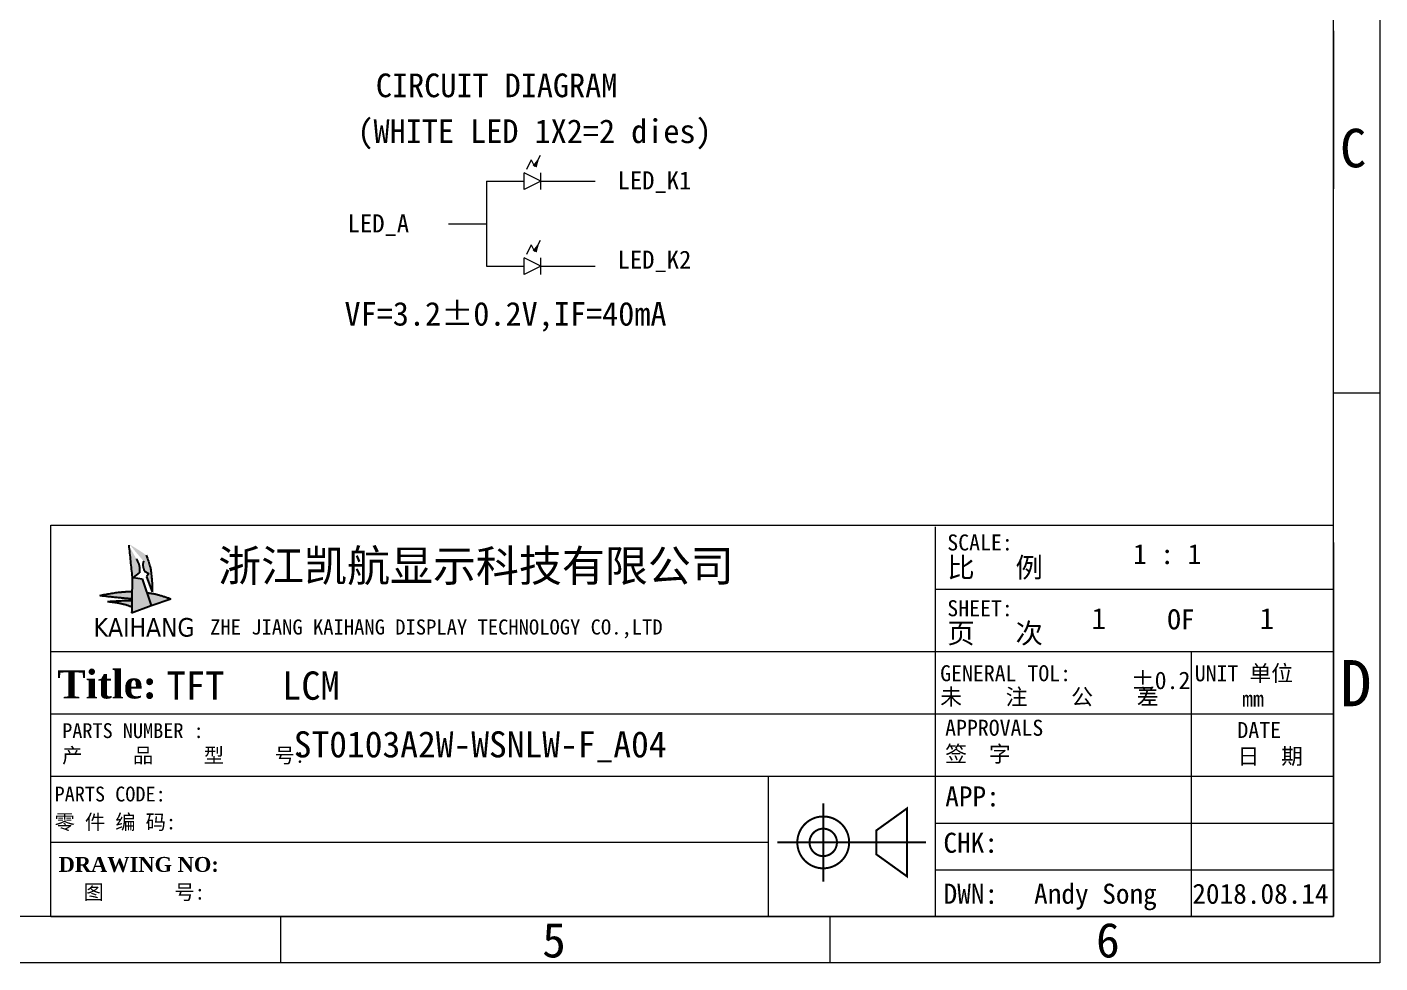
# Model space of a CAD drawing. Header units: millimetres. Extents: x 0 to 181, y 0 to 125.
# Drawn here: x 106.8 to 181.1, y 0 to 51.4 of the extents above; entities that cross this region are included whole.
import ezdxf

# ---------------------------------------------------------------- set-up
doc = ezdxf.new("R2010")
doc.units = ezdxf.units.MM
doc.linetypes.add('C_SOLID_M', pattern=[0])
doc.linetypes.add('CENTER2', pattern=[28.575, 19.05, -3.175, 3.175, -3.175])
for name, color, linetype in [('BL', 7, 'Continuous'), ('CEN', 6, 'CENTER2'), ('DIM', 5, 'Continuous')]:
    doc.layers.add(name, color=color, linetype=linetype)
doc.styles.add('宋体', font='')
doc.styles.get('宋体').set_extended_font_data('SimSun')

msp = doc.modelspace()

# ---------------------------------------------------------------- hatches: boundary and pattern name
at = {"layer": 'CEN'}
h = msp.add_hatch(color=5, dxfattribs=at)
edge = h.paths.add_edge_path()
edge.add_line((113.1767, 21.0766), (112.6855, 21.1585))
edge.add_line((112.6855, 21.1585), (113.0233, 21.4076))
edge.add_spline(control_points=[(113.0233, 21.4076), (113.0288, 21.5076), (113.0438, 21.7791), (112.926, 22.0274), (112.8516, 22.1842)], knot_values=[0, 0, 0, 0, 1.4529086, 3.9426871, 3.9426871, 3.9426871, 3.9426871], degree=3, periodic=0)
edge.add_spline(control_points=[(112.8516, 22.1842), (112.8249, 22.2306), (112.6819, 22.4786), (112.5431, 22.7291), (112.4303, 22.9327)], knot_values=[0, 0, 0, 0, 0.7856504, 4.2016747, 4.2016747, 4.2016747, 4.2016747], degree=3, periodic=0)
edge.add_spline(control_points=[(112.4303, 22.9327), (112.4935, 22.3483), (112.6552, 21.7663), (112.6198, 21.1795)], knot_values=[0, 0, 0, 0, 8.6260764, 8.6260764, 8.6260764, 8.6260764], degree=3, periodic=0)
edge.add_spline(control_points=[(112.6198, 21.1795), (112.6107, 20.5282), (112.6016, 19.8769), (112.5925, 19.2256)], knot_values=[0, 0, 0, 0, 9.5592043, 9.5592043, 9.5592043, 9.5592043], degree=3, periodic=0)
edge.add_line((112.5925, 19.2256), (113.6583, 19.6264))
edge.add_line((113.6583, 19.6264), (113.1767, 21.0766))
h = msp.add_hatch(color=4, dxfattribs=at)
edge = h.paths.add_edge_path()
edge.add_spline(control_points=[(112.4631, 22.9856), (112.6412, 22.8764), (112.9545, 22.6856), (113.2643, 22.4767), (113.3818, 22.3911)], knot_values=[0, 0, 0, 0, 4.6152354, 5.375875, 5.375875, 5.375875, 5.375875], degree=3, periodic=0)
edge.add_spline(control_points=[(113.3818, 22.3911), (113.6059, 21.8669), (113.6729, 21.2974), (113.7378, 20.7191), (113.7159, 20.3694)], knot_values=[0.5631158, 0.5631158, 0.5631158, 0.5631158, 4.037271, 9.1414564, 9.1414564, 9.1414564, 9.1414564], degree=3, periodic=0)
edge.add_line((113.7159, 20.3694), (113.4036, 21.1934))
edge.add_line((113.4036, 21.1934), (113.5294, 21.3827))
edge.add_line((113.5294, 21.3827), (113.2963, 21.5023))
edge.add_spline(control_points=[(113.2963, 21.5023), (113.2488, 21.6252), (113.178, 21.809), (113.2279, 21.9951), (113.2444, 22.0566)], knot_values=[0, 0, 0, 0, 1.8605062, 2.7798749, 2.7798749, 2.7798749, 2.7798749], degree=3, periodic=0)
edge.add_line((113.2444, 22.0566), (112.4631, 22.9856))
h = msp.add_hatch(color=0, dxfattribs=at)
edge = h.paths.add_edge_path()
edge.add_spline(control_points=[(110.8375, 20.1763), (111.1944, 20.1354), (111.7804, 20.0682), (112.3725, 20.0178), (112.6032, 19.9943)], knot_values=[0, 0, 0, 0, 5.2798513, 8.6686354, 8.6686354, 8.6686354, 8.6686354], degree=3, periodic=0)
edge.add_spline(control_points=[(112.6032, 19.9943), (112.6051, 20.1272), (112.6069, 20.2601), (112.6088, 20.393)], knot_values=[5.0026454, 5.0026454, 5.0026454, 5.0026454, 7.5384601, 7.5384601, 7.5384601, 7.5384601], degree=3, periodic=0)
edge.add_spline(control_points=[(112.6088, 20.393), (112.4097, 20.3921), (111.811, 20.3604), (111.2272, 20.25), (110.8375, 20.1763)], knot_values=[0, 0, 0, 0, 2.898768, 8.7228075, 8.7228075, 8.7228075, 8.7228075], degree=3, periodic=0)
edge = h.paths.add_edge_path()
edge.add_spline(control_points=[(111.2576, 19.8423), (111.5077, 19.8169), (111.9677, 19.7702), (112.4021, 19.6281), (112.597, 19.5511)], knot_values=[0, 0, 0, 0, 3.6691158, 6.7486905, 6.7486905, 6.7486905, 6.7486905], degree=3, periodic=0)
edge.add_spline(control_points=[(112.597, 19.5511), (112.5986, 19.6648), (112.6002, 19.7785), (112.6018, 19.8922)], knot_values=[8.1877106, 8.1877106, 8.1877106, 8.1877106, 10.3569011, 10.3569011, 10.3569011, 10.3569011], degree=3, periodic=0)
edge.add_spline(control_points=[(112.6018, 19.8922), (112.1544, 19.8988), (111.706, 19.8705), (111.2576, 19.8423)], knot_values=[0, 0, 0, 0, 6.579769, 6.579769, 6.579769, 6.579769], degree=3, periodic=0)
edge = h.paths.add_edge_path()
edge.add_line((114.7384, 19.9861), (113.6583, 19.6264))
edge.add_line((113.6583, 19.6264), (113.4281, 20.3197))
edge.add_spline(control_points=[(113.4281, 20.3197), (113.72, 20.2932), (114.1219, 20.2072), (114.5085, 20.0702), (114.7384, 19.9861)], knot_values=[13.3458653, 13.3458653, 13.3458653, 13.3458653, 15.7731159, 19.3604526, 19.3604526, 19.3604526, 19.3604526], degree=3, periodic=0)

# ---------------------------------------------------------------- linework, layer by layer
at = {"lineweight": 13}
for p, q in [((181.1497, 125.2158), (181.1497, 0)), ((178.6072, 2.5425), (178.6072, 122.6733)), ((181.1497, 111.7461), (181.1497, 0)), ((178.6047, 51.1695), (178.6047, 42.5007)), ((178.6047, 51.1695), (178.6047, 42.5007)), ((178.6072, 31.3039), (181.1497, 31.3039)), ((178.6072, 17.4918), (178.6072, 27.5082)), ((178.6072, 23.0879), (178.6072, 27.5082)), ((178.6072, 17.4918), (178.6072, 27.5082)), ((178.6072, 23.0879), (178.6072, 27.5082)), ((108.1481, 2.5425), (108.1481, 24.04)), ((108.1481, 24.04), (178.6072, 24.04)), ((156.7407, 13.6713), (156.7407, 23.944)), ((178.6072, 17.5722), (178.6072, 23.0879)), ((178.6072, 23.0879), (178.6072, 2.5425)), ((178.6072, 17.5722), (178.6072, 23.0879)), ((178.6072, 23.0879), (178.6072, 2.5425)), ((156.7407, 20.5198), (178.6072, 20.5198)), ((170.7731, 17.0955), (170.7731, 2.5425)), ((178.6072, 5.1106), (178.6072, 16.3094)), ((178.6072, 5.1106), (178.6072, 16.3094)), ((108.1481, 13.6713), (156.7407, 13.6713)), ((156.7407, 2.5425), (156.7407, 13.6713)), ((156.7407, 13.6713), (178.6072, 13.6713)), ((108.1481, 10.247), (156.7407, 10.247)), ((147.5736, 2.5425), (147.5736, 10.247)), ((156.7407, 10.247), (178.6072, 10.247)), ((156.7407, 2.5425), (156.7407, 10.247)), ((156.7407, 7.6788), (178.6072, 7.6788)), ((147.5736, 6.617), (108.1481, 6.617)), ((156.7407, 5.1106), (178.6072, 5.1106)), ((178.6072, 2.5425), (178.6072, 5.1106)), ((178.6072, 2.5425), (178.6072, 5.1106)), ((108.1481, 2.5425), (2.5425, 2.5425)), ((178.6072, 2.5425), (108.1481, 2.5425)), ((108.1481, 2.5425), (156.7407, 2.5425)), ((178.6072, 2.5425), (108.1481, 2.5425)), ((108.1481, 2.5425), (156.7407, 2.5425)), ((120.7665, 2.5425), (120.7665, 0)), ((150.9581, 0), (150.9581, 2.5425)), ((156.7407, 2.5425), (178.6072, 2.5425)), ((156.7407, 2.5425), (178.6072, 2.5425)), ((181.1497, 0), (0, 0))]:
    msp.add_line(p, q, dxfattribs=at)
msp.add_lwpolyline([(108.1481, 17.0955), (178.6072, 17.0955)], dxfattribs=at)
at = {"lineweight": 13, "const_width": 0.1098}
for points in [[(150.5752, 4.4642), (150.5752, 8.7699)], [(148.0478, 6.617), (156.2204, 6.617)]]:
    msp.add_lwpolyline(points, dxfattribs=at)
msp.add_lwpolyline([(153.4898, 7.2723), (155.1731, 8.4808), (155.1731, 4.7533), (153.4898, 5.9618)], close=True, dxfattribs=at)
for points in [[(149.1514, 6.617, 1), (151.999, 6.617, 1)], [(149.8226, 6.617, 1), (151.3278, 6.617, 1)]]:
    msp.add_lwpolyline(points, format="xyb", close=True, dxfattribs=at)
at = {"layer": 'CEN', "color": 5}
for p, q in [((112.6855, 21.1585), (113.0233, 21.4076)), ((112.6855, 21.1585), (113.1767, 21.0766)), ((113.1767, 21.0766), (113.6583, 19.6264)), ((112.5925, 19.2256), (113.6583, 19.6264))]:
    msp.add_line(p, q, dxfattribs=at)
at = {"layer": 'CEN', "color": 4}
for p, q in [((113.2963, 21.5023), (113.5294, 21.3827)), ((113.5294, 21.3827), (113.4036, 21.1934)), ((113.4036, 21.1934), (113.7164, 20.3681))]:
    msp.add_line(p, q, dxfattribs=at)
at = {"layer": 'CEN', "color": 0}
msp.add_line((113.6583, 19.6264), (114.7384, 19.9861), dxfattribs=at)
at = {"layer": 'CEN', "color": 5, "end_tangent": (-0.0260298, -0.4312151)}
msp.add_spline([(112.4303, 22.9327), (112.6198, 21.1795)], degree=3, dxfattribs=at)
at = {"layer": 'CEN', "color": 4}
msp.add_open_spline([(113.3818, 22.3911), (113.6059, 21.8669), (113.6729, 21.2974), (113.7378, 20.7191), (113.7159, 20.3694)], degree=3, knots=[0.5631158, 0.5631158, 0.5631158, 0.5631158, 4.037271, 9.1414564, 9.1414564, 9.1414564, 9.1414564], dxfattribs=at)
at = {"layer": 'CEN', "color": 5}
for points in [[(112.8516, 22.1842), (113.0218, 21.7046), (113.0233, 21.4076)], [(112.6198, 21.1795), (112.5925, 19.2256)]]:
    msp.add_spline(points, degree=3, dxfattribs=at)
at = {"layer": 'CEN', "color": 4}
msp.add_spline([(113.2444, 22.0566), (113.2081, 21.8722), (113.2963, 21.5023)], degree=3, dxfattribs=at)
at = {"layer": 'CEN', "color": 0}
for points, knots in [([(110.8375, 20.1763), (111.2272, 20.25), (111.811, 20.3604), (112.4097, 20.3921), (112.6088, 20.393)], [0, 0, 0, 0, 5.8240395, 8.7228075, 8.7228075, 8.7228075, 8.7228075]), ([(110.8375, 20.1763), (111.1944, 20.1354), (111.7804, 20.0682), (112.3725, 20.0178), (112.6032, 19.9943)], [0, 0, 0, 0, 5.2798513, 8.6686354, 8.6686354, 8.6686354, 8.6686354]), ([(113.4281, 20.3197), (113.72, 20.2932), (114.1219, 20.2072), (114.5085, 20.0702), (114.7384, 19.9861)], [13.3458653, 13.3458653, 13.3458653, 13.3458653, 15.7731159, 19.3604526, 19.3604526, 19.3604526, 19.3604526]), ([(111.2576, 19.8423), (111.5077, 19.8169), (111.9677, 19.7702), (112.4021, 19.6281), (112.597, 19.5511)], [0, 0, 0, 0, 3.6691158, 6.7486905, 6.7486905, 6.7486905, 6.7486905])]:
    msp.add_open_spline(points, degree=3, knots=knots, dxfattribs=at)
msp.add_open_spline([(111.2576, 19.8423), (111.706, 19.8705), (112.1544, 19.8988), (112.6018, 19.8922)], degree=3, dxfattribs=at)
at = {"layer": 'DIM', "lineweight": 13}
for p, q in [((134.5385, 44.0852), (134.2723, 43.5528)), ((134.5385, 44.0853), (134.7252, 43.7118)), ((135.0352, 44.3318), (134.7252, 43.7118)), ((132.0743, 42.9136), (132.0743, 38.2473)), ((134.5385, 39.4189), (134.2723, 38.8864)), ((134.5385, 39.4189), (134.7252, 39.0455)), ((135.0352, 39.6654), (134.7252, 39.0454))]:
    msp.add_line(p, q, dxfattribs=at)
at = {"layer": 'DIM', "linetype": 'C_SOLID_M', "lineweight": 13}
for p, q in [((135.0632, 42.9139), (134.1523, 43.3693)), ((134.1523, 42.4582), (134.1523, 43.3691)), ((135.0632, 42.4582), (135.0632, 43.3691)), ((132.0743, 42.9136), (134.1523, 42.9136)), ((135.0633, 42.9139), (134.1523, 42.4584)), ((135.0632, 42.9137), (138.0522, 42.9137)), ((129.9964, 40.5804), (132.0743, 40.5804)), ((135.0632, 38.2475), (134.1523, 38.703)), ((134.1523, 37.7918), (134.1523, 38.7027)), ((135.0632, 37.7918), (135.0632, 38.7027)), ((132.0743, 38.2473), (134.1523, 38.2473)), ((135.0633, 38.2475), (134.1523, 37.792)), ((135.0632, 38.2473), (138.0522, 38.2473))]:
    msp.add_line(p, q, dxfattribs=at)
at = {"layer": 'DIM', "lineweight": 13}
for points in [[(134.8365, 43.6648), (134.9883, 44.2379), (134.6209, 43.7726)], [(134.8365, 38.9984), (134.9883, 39.5715), (134.6209, 39.1062)]]:
    msp.add_solid(points, dxfattribs=at)

# ---------------------------------------------------------------- texts
at = {"lineweight": 13, "style": '宋体'}
for s, height, p in [('C', 2.1187, (178.9605, 43.6728)), ('SCALE:', 0.88052, (157.3891, 22.6417)), ('比   例', 1.10065, (157.3891, 21.1591)), ('1 : 1', 1.10065, (167.5931, 21.8929)), ('SHEET:', 0.88052, (157.3891, 19.03)), ('OF', 1.10065, (169.4697, 18.3106)), ('页   次', 1.10065, (157.3891, 17.5474)), ('GENERAL TOL:', 0.880521, (156.9982, 15.4631)), ('UNIT 单位', 0.88052, (170.9819, 15.459)), ('D', 2.5425, (178.9605, 14.086)), ('TFT   LCM', 1.55271, (114.5153, 14.4476)), ('未    注    公    差', 0.880521, (156.9982, 14.1688)), ('mm', 0.88052, (173.5755, 14.0612)), ('PARTS NUMBER :', 0.815912, (108.7776, 12.3443)), ('ST0103A2W-WSNLW-F_A04', 1.433272, (121.4948, 11.2817)), ('APPROVALS', 0.88052, (157.2688, 12.4697)), ('DATE', 0.88052, (173.3223, 12.345)), ('产     品     型     号:', 0.815912, (108.7776, 10.9854)), ('签  字', 0.88052, (157.2688, 11.0347)), ('日  期', 0.88052, (173.3223, 10.9099)), ('PARTS CODE:', 0.815912, (108.3584, 8.8632)), ('APP:', 1.10065, (157.2752, 8.5934)), ('零 件 编 码:', 0.81591, (108.3584, 7.3289)), ('CHK:', 1.10065, (157.1761, 6.0466)), ('     图       号:', 0.815912, (107.1722, 3.4799)), ('DWN:', 1.10065, (157.1855, 3.2482)), ('Andy Song', 1.10065, (162.1538, 3.2482)), ('2018.08.14', 1.10065, (170.8444, 3.2482)), ('5', 1.9068, (135.1401, 0.2994)), ('6', 1.9068, (165.5598, 0.2994))]:
    msp.add_text(s, height=height, dxfattribs=at).set_placement(p)
at = {"lineweight": 13, "attachment_point": 1, "style": '宋体'}
for s, insert, char_height, width in [('{\\fTimes New Roman|b1|i0|c238|p18;Title:}', (108.5074, 16.0709), 1.552712, 6.535455), ('{\\fTimes New Roman|b1|i0|c238|p18;DRAWING NO:}', (108.5809, 5.8165), 0.815912, 8.828707)]:
    msp.add_mtext(s, dxfattribs=dict(at, insert=insert, char_height=char_height, width=width))
at = {"lineweight": 13, "style": '宋体', "flags": 8}
for tag, p, s, height in [('1', (165.3099, 18.3234), '1', 1.1589), ('1', (174.5481, 18.3234), '1', 1.1589), ('±0.2', (167.4661, 15.0311), '----', 0.9632)]:
    msp.add_attdef(tag, p, s, height=height, dxfattribs=at)
at = {"layer": 'BL', "attachment_point": 1, "style": '宋体'}
for s, insert, char_height, width in [('{\\fSTXihei|b1|i0|c134|p2;浙江凯航显示科技有限公司}', (117.3449, 22.668), 1.729728, 33.113821), ('{\\fTahoma|b0|i0|c134|p34;\\C0;KAIHANG}', (110.5049, 18.9345), 1.022112, 6.758663), ('{\\fSTXihei|b1|i0|c134|p2;ZHE JIANG KAIHANG DISPLAY \\fSTXihei|b1|i0|c0|p2;TECHNOLOGY\\fSTXihei|b1|i0|c134|p2; \\fSTXihei|b1|i0|c0|p2;CO.,LTD}', (116.9021, 18.8569), 0.8302694, 31.351427)]:
    msp.add_mtext(s, dxfattribs=dict(at, insert=insert, char_height=char_height, width=width))
at = {"layer": 'DIM', "lineweight": 13, "style": '宋体'}
for s, height, p in [(' CIRCUIT DIAGRAM ', 1.3, (125.118, 47.5243)), ('(WHITE LED 1X2=2 dies)', 1.3, (124.9916, 45.008)), ('LED_K1', 0.99152, (139.2818, 42.4631)), ('LED_A', 0.99152, (124.4573, 40.1024)), ('LED_K2', 0.99152, (139.2818, 38.1106)), ('VF=3.2%%p0.2V,IF=40mA  ', 1.3, (124.2812, 34.9854))]:
    msp.add_text(s, height=height, dxfattribs=at).set_placement(p)

doc.saveas('drawing.dxf')
